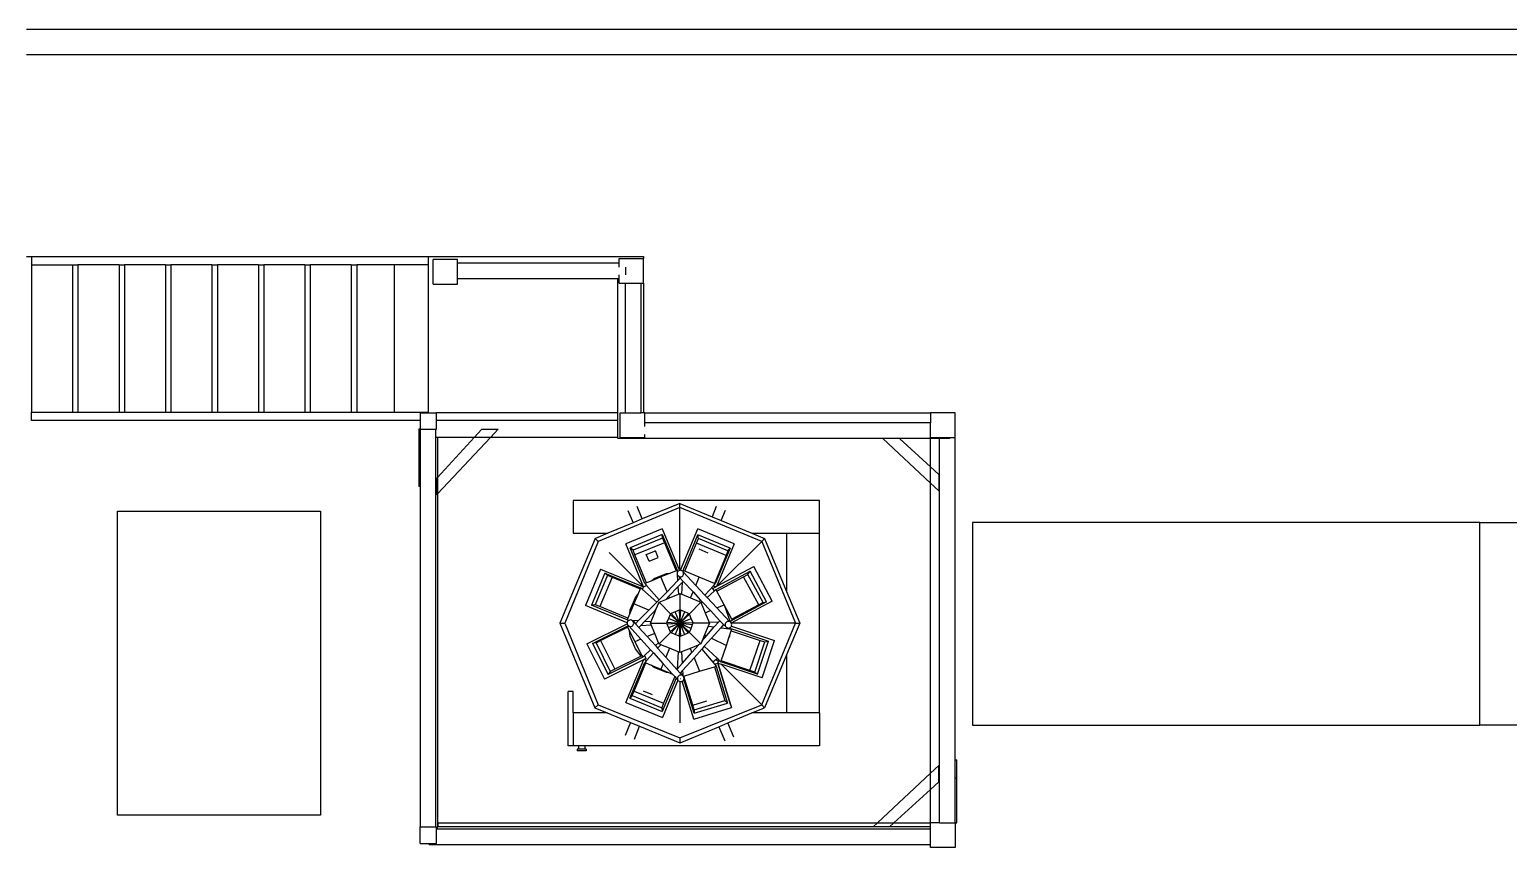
# Model space of a CAD drawing. Header units: millimetres. Extents: x -9564 to 18143, y -28921 to 24346.
# Drawn here: x 3038 to 8868, y -8370 to -5144 of the extents above; entities that cross this region are included whole.
import ezdxf

# ---------------------------------------------------------------- set-up
doc = ezdxf.new("R2010")
doc.units = ezdxf.units.MM
doc.header["$LTSCALE"] = 100
doc.layers.add('Maquinas', color=200, linetype='Continuous')

msp = doc.modelspace()

# ---------------------------------------------------------------- linework, layer by layer
for p, q in [((17823.8, -5143.6), (3026.3, -5143.6)), ((17823.8, -5243.6), (3026.3, -5243.6)), ((3384.5, -7043), (4184.5, -7043)), ((3384.5, -8243), (3384.5, -7043)), ((4184.5, -7043), (4184.5, -8243)), ((4184.5, -8243), (3384.5, -8243))]:
    msp.add_line(p, q)
at = {"color": 2}
for p, q in [((8755, -7087.8), (6755, -7087.8)), ((6755, -7087.8), (6755, -7887.8)), ((6755, -7887.8), (8755, -7887.8))]:
    msp.add_line(p, q, dxfattribs=at)
at = {"color": 6}
for p, q in [((8755, -7887.8), (8755, -7087.8)), ((8755, -7087.8), (9356.9, -7087.8)), ((9355, -7887.8), (8755, -7887.8))]:
    msp.add_line(p, q, dxfattribs=at)
at = {"layer": 'Maquinas'}
for p, q in [((3026.3, -6038.9), (3045.7, -6038.9)), ((3045.7, -6038.9), (3045.7, -6071.2)), ((3045.7, -6038.9), (4611.2, -6038.9)), ((4611.2, -6071.2), (4611.2, -6038.9)), ((4611.2, -6038.9), (5458.7, -6038.9)), ((4725.6, -6050.4), (4628.6, -6050.4)), ((4628.6, -6147.4), (4628.6, -6050.4)), ((4725.6, -6065.3), (4725.6, -6050.4)), ((5361.7, -6046.5), (5458.7, -6046.5)), ((5361.7, -6065.3), (5361.7, -6046.5)), ((5458.7, -6038.9), (5458.7, -6046.5)), ((5458.7, -6143.6), (5458.7, -6046.5)), ((3045.7, -6071.2), (3045.7, -6653.5)), ((3045.7, -6071.2), (3207.4, -6071.2)), ((3207.4, -6071.2), (3207.4, -6653.5)), ((3207.4, -6071.2), (3228.8, -6071.2)), ((3228.8, -6071.2), (3228.8, -6653.5)), ((3390.6, -6071.2), (3228.8, -6071.2)), ((3390.6, -6071.2), (3390.6, -6653.5)), ((3390.6, -6071.2), (3412, -6071.2)), ((3412, -6071.2), (3412, -6653.5)), ((3573.7, -6071.2), (3412, -6071.2)), ((3573.7, -6071.2), (3573.7, -6653.5)), ((3573.7, -6071.2), (3595.2, -6071.2)), ((3595.2, -6071.2), (3595.2, -6653.5)), ((3756.9, -6071.2), (3595.2, -6071.2)), ((3756.9, -6071.2), (3756.9, -6653.5)), ((3756.9, -6071.2), (3778.3, -6071.2)), ((3778.3, -6071.2), (3778.3, -6653.5)), ((3940, -6071.2), (3778.3, -6071.2)), ((3940, -6071.2), (3940, -6653.5)), ((3940, -6071.2), (3961.5, -6071.2)), ((3961.5, -6071.2), (3961.5, -6653.5)), ((4123.2, -6071.2), (3961.5, -6071.2)), ((4123.2, -6071.2), (4123.2, -6653.5)), ((4123.2, -6071.2), (4144.6, -6071.2)), ((4144.6, -6071.2), (4144.6, -6653.5)), ((4306.4, -6071.2), (4144.6, -6071.2)), ((4306.4, -6071.2), (4306.4, -6653.5)), ((4306.4, -6071.2), (4327.8, -6071.2)), ((4327.8, -6071.2), (4327.8, -6653.5)), ((4475.7, -6071.2), (4327.8, -6071.2)), ((4475.7, -6071.2), (4475.7, -6653.5)), ((4611.2, -6071.2), (4475.7, -6071.2)), ((4611.2, -6653.5), (4611.2, -6071.2)), ((5361.7, -6065.3), (4725.6, -6065.3)), ((4725.6, -6126.9), (4725.6, -6065.3)), ((5361.7, -6080.4), (5361.7, -6065.3)), ((5361.7, -6126.9), (5361.7, -6111.7)), ((5387.7, -6080.4), (5387.7, -6111.7)), ((4628.6, -6147.4), (4725.6, -6147.4)), ((4725.6, -6147.4), (4725.6, -6126.9)), ((5356.9, -6126.9), (4725.6, -6126.9)), ((5361.7, -6126.9), (5356.9, -6126.9)), ((5356.9, -6655.9), (5356.9, -6126.9)), ((5361.7, -6143.6), (5361.7, -6126.9)), ((5361.7, -6143.6), (5387.6, -6143.6)), ((5387.6, -6655.9), (5387.6, -6143.6)), ((5387.6, -6143.6), (5449.2, -6143.6)), ((5449.2, -6655.9), (5449.2, -6143.6)), ((5449.2, -6143.6), (5458.7, -6143.6)), ((5458.7, -6143.6), (5458.7, -6655.9)), ((3045.7, -6685.8), (3045.7, -6653.5)), ((3045.7, -6653.5), (3207.4, -6653.5)), ((4577.8, -6685.8), (3045.7, -6685.8)), ((3207.4, -6653.5), (3228.8, -6653.5)), ((3228.8, -6653.5), (3390.6, -6653.5)), ((3390.6, -6653.5), (3412, -6653.5)), ((3412, -6653.5), (3573.7, -6653.5)), ((3573.7, -6653.5), (3595.2, -6653.5)), ((3595.2, -6653.5), (3756.9, -6653.5)), ((3756.9, -6653.5), (3778.3, -6653.5)), ((3778.3, -6653.5), (3940, -6653.5)), ((3940, -6653.5), (3961.5, -6653.5)), ((3961.5, -6653.5), (4123.2, -6653.5)), ((4123.2, -6653.5), (4144.6, -6653.5)), ((4144.6, -6653.5), (4306.4, -6653.5)), ((4306.4, -6653.5), (4327.8, -6653.5)), ((4327.8, -6653.5), (4475.7, -6653.5)), ((4475.7, -6653.5), (4611.2, -6653.5)), ((4577.8, -6655.9), (4577.8, -6685.8)), ((4577.8, -6655.9), (4611.2, -6655.9)), ((4577.8, -6655.9), (4577.8, -6720.6)), ((4577.8, -6655.9), (4577.8, -6720.6)), ((4577.8, -6685.8), (4577.8, -6718.8)), ((4611.2, -6655.9), (4611.2, -6653.5)), ((4611.2, -6655.9), (4642.5, -6655.9)), ((4642.5, -6685.8), (4642.5, -6655.9)), ((5356.9, -6655.9), (4642.5, -6655.9)), ((5356.9, -6685.8), (4642.5, -6685.8)), ((4642.5, -6720.6), (4642.5, -6685.8)), ((5356.9, -6685.8), (5356.9, -6655.9)), ((5356.9, -6753), (5356.9, -6685.8)), ((5365.8, -6655.9), (5387.6, -6655.9)), ((5365.8, -6753), (5365.8, -6655.9)), ((5387.6, -6655.9), (5449.2, -6655.9)), ((5458.7, -6655.9), (5449.2, -6655.9)), ((5462.9, -6655.9), (5458.7, -6655.9)), ((5462.9, -6694.7), (5462.9, -6655.9)), ((5462.9, -6655.9), (6589.7, -6655.9)), ((6589.7, -6694.7), (5462.9, -6694.7)), ((5462.9, -6710.1), (5462.9, -6694.7)), ((6589.7, -6655.9), (6589.7, -6694.7)), ((6686.8, -6655.9), (6589.7, -6655.9)), ((6589.7, -6655.9), (6589.7, -6694.7)), ((6589.7, -6753), (6589.7, -6694.7)), ((6686.8, -6753), (6686.8, -6655.9)), ((4572.4, -6718.8), (4572.4, -6880.5)), ((4572.4, -6718.8), (4577.8, -6718.8)), ((4577.8, -6720.6), (4577.8, -6718.8)), ((4577.8, -6720.6), (4639.4, -6720.6)), ((4577.8, -6720.6), (4577.8, -8289.4)), ((4577.8, -6880.5), (4577.8, -6720.6)), ((4639.4, -6720.6), (4642.5, -6720.6)), ((4639.4, -6753), (4639.4, -6720.6)), ((4646.6, -6753), (4639.4, -6753)), ((4639.4, -8289.4), (4639.4, -6753)), ((4790.7, -6753), (4646.6, -6753)), ((4646.6, -6753), (4646.6, -6910.2)), ((4854.7, -6753), (4646.6, -6975)), ((4790.7, -6753), (4646.6, -6910.2)), ((4820.4, -6720.6), (4790.7, -6753)), ((4854.7, -6753), (4790.7, -6753)), ((4820.4, -6720.6), (4885.1, -6720.6)), ((4885.1, -6720.6), (4854.7, -6753)), ((5356.9, -6753), (4854.7, -6753)), ((5356.9, -6757.5), (5356.9, -6753)), ((5418.5, -6757.5), (5356.9, -6757.5)), ((5365.8, -6753), (5462.9, -6753)), ((5365.8, -6756.3), (5365.8, -6753)), ((5418.5, -6756.3), (5365.8, -6756.3)), ((5418.5, -6757.5), (5418.5, -6756.3)), ((6401.4, -6756.3), (5418.5, -6756.3)), ((5462.9, -6753), (5462.9, -6740.9)), ((6589.7, -6932.9), (6401.4, -6756.3)), ((6467, -6756.3), (6401.4, -6756.3)), ((6589.7, -6868.9), (6467, -6756.3)), ((6589.7, -6756.3), (6467, -6756.3)), ((6589.7, -6753), (6666.5, -6753)), ((6589.7, -6868.9), (6589.7, -6756.3)), ((6625.2, -6756.3), (6589.7, -6756.3)), ((6625.2, -8273.2), (6625.2, -6756.3)), ((6666.5, -6756.3), (6625.2, -6756.3)), ((6666.5, -6753), (6686.8, -6753)), ((6666.5, -6756.3), (6666.5, -6753)), ((6686.8, -8024.2), (6686.8, -6753)), ((6622.1, -6898.5), (6589.7, -6868.9)), ((6589.7, -6932.9), (6589.7, -6868.9)), ((4572.4, -6880.5), (4572.4, -6945.2)), ((4572.4, -6880.5), (4577.8, -6880.5)), ((4646.6, -6910.2), (4642.5, -6914.7)), ((4642.5, -6914.7), (4642.5, -6979.4)), ((4646.6, -6910.2), (4646.6, -6975)), ((6622.1, -6963.2), (6589.7, -6932.9)), ((6589.7, -8077.1), (6589.7, -6932.9)), ((6622.1, -6898.5), (6622.1, -6963.2)), ((4572.4, -6945.2), (4577.8, -6945.2)), ((4646.6, -6975), (4642.5, -6979.4)), ((4646.6, -6975), (4646.6, -8273.2)), ((6151.7, -7001.2), (5181.3, -7001.2)), ((5181.3, -7001.2), (5181.3, -7130.6)), ((5601.8, -7029.2), (5279.5, -7162.8)), ((5397.1, -7040.5), (5417.4, -7089.3)), ((5453.2, -7074.5), (5433, -7025.7)), ((5601.8, -7012.9), (5453.2, -7074.5)), ((5601.8, -7029.2), (5601.8, -7012.9)), ((5601.8, -7012.9), (5728.6, -7065.4)), ((5601.8, -7277.2), (5601.8, -7029.2)), ((5924.2, -7162.8), (5601.8, -7029.2)), ((5745.3, -7025.2), (5728.6, -7065.4)), ((5764.5, -7080.3), (5781.2, -7040)), ((6151.7, -7130.6), (6151.7, -7001.2)), ((5417.4, -7089.3), (5317.8, -7130.6)), ((5453.2, -7074.5), (5417.4, -7089.3)), ((5728.6, -7065.4), (5764.5, -7080.3)), ((5764.5, -7080.3), (5885.9, -7130.6)), ((5267.9, -7151.2), (5128.2, -7485.2)), ((5279.4, -7162.8), (5148.1, -7485.2)), ((5181.3, -7130.6), (5317.8, -7130.6)), ((5268.1, -7150.8), (5267.9, -7151.2)), ((5268.4, -7151), (5267.9, -7151.2)), ((5279.4, -7162.8), (5267.9, -7151.2)), ((5268.4, -7151), (5268.1, -7150.8)), ((5317.8, -7130.6), (5268.4, -7151)), ((5279.5, -7162.8), (5279.4, -7162.8)), ((5531.6, -7113.2), (5388.2, -7172.6)), ((5532.2, -7136.1), (5405.5, -7188.6)), ((5533.6, -7149.9), (5417.2, -7198.1)), ((5541, -7167.9), (5424.6, -7216.1)), ((5531.6, -7113.2), (5599.7, -7277.6)), ((5533.6, -7149.9), (5532.2, -7136.1)), ((5532.2, -7136.1), (5590.6, -7277)), ((5533.6, -7149.9), (5541, -7167.9)), ((5541, -7167.9), (5586.8, -7278.5)), ((5604.2, -7277), (5672.1, -7113.2)), ((5614.6, -7277.6), (5673, -7136.7)), ((5621.3, -7280.3), (5667.1, -7169.7)), ((5667.1, -7169.7), (5674.6, -7151.7)), ((5783.5, -7217.9), (5667.1, -7169.7)), ((5815.5, -7172.6), (5672.1, -7113.2)), ((5799.7, -7189.2), (5673, -7136.7)), ((5674.6, -7151.7), (5673, -7136.7)), ((5790.9, -7199.9), (5674.6, -7151.7)), ((5924.2, -7162.8), (5747.6, -7339.4)), ((5885.9, -7130.6), (6022.3, -7130.6)), ((5885.9, -7130.6), (5935.8, -7151.2)), ((5924.2, -7162.8), (5935.8, -7151.2)), ((5924.2, -7162.8), (6058.1, -7485.2)), ((5935.8, -7151.2), (6022.3, -7360.2)), ((6022.3, -7130.6), (6022.3, -7360.2)), ((6022.3, -7130.6), (6151.7, -7130.6)), ((6151.7, -7839.8), (6151.7, -7130.6)), ((5365.4, -7248.8), (5323.3, -7206.4)), ((5458.1, -7341.5), (5388.2, -7172.6)), ((5417.2, -7198.1), (5405.5, -7188.6)), ((5463.8, -7329.5), (5405.5, -7188.6)), ((5424.6, -7216.1), (5417.2, -7198.1)), ((5470.5, -7326.7), (5424.6, -7216.1)), ((5469.1, -7214.2), (5469.2, -7214.5)), ((5469.2, -7214.5), (5505, -7199.6)), ((5480.4, -7241.5), (5469.2, -7214.5)), ((5480.4, -7241.5), (5516.3, -7226.7)), ((5505, -7199.6), (5504.9, -7199.4)), ((5516.3, -7226.7), (5505, -7199.6)), ((5675.9, -7192.7), (5711.8, -7207.5)), ((5783.5, -7217.9), (5737.7, -7328.5)), ((5799.7, -7189.2), (5741.4, -7330.1)), ((5815.5, -7172.6), (5746.1, -7340.2)), ((5790.9, -7199.9), (5783.5, -7217.9)), ((5790.9, -7199.9), (5799.7, -7189.2)), ((5288.9, -7271.9), (5229.5, -7415.4)), ((5305.5, -7287.7), (5253, -7414.4)), ((5288.9, -7271.9), (5458, -7341.9)), ((5316.2, -7296.5), (5305.5, -7287.7)), ((5305.5, -7287.7), (5446.4, -7346)), ((5429.7, -7313), (5365.4, -7248.8)), ((5429.4, -7313.2), (5365.4, -7248.8)), ((5564.9, -7287.6), (5527.2, -7303.2)), ((5549.4, -7289.6), (5564.9, -7287.6)), ((5586.8, -7278.5), (5564.9, -7287.6)), ((5590.6, -7277), (5586.8, -7278.5)), ((5590.6, -7277), (5591.1, -7286.4)), ((5591, -7286.5), (5590.6, -7289.9)), ((5591.1, -7286.4), (5591, -7286.5)), ((5592.3, -7283.4), (5591.1, -7286.4)), ((5594.4, -7280.7), (5592.3, -7283.4)), ((5597, -7278.7), (5594.4, -7280.7)), ((5599.7, -7277.6), (5597, -7278.7)), ((5600.2, -7277.4), (5599.7, -7277.6)), ((5601.8, -7277.2), (5600.2, -7277.4)), ((5603.5, -7277), (5601.8, -7277.2)), ((5604.2, -7277), (5603.5, -7277)), ((5606.9, -7277.4), (5604.2, -7277)), ((5610, -7278.7), (5606.9, -7277.4)), ((5612.7, -7280.7), (5610, -7278.7)), ((5614.3, -7282.9), (5612.7, -7280.7)), ((5612.7, -7281.3), (5614.7, -7283.4)), ((5614.3, -7282.9), (5614.6, -7277.6)), ((5614.7, -7283.4), (5614.3, -7282.9)), ((5621.3, -7280.3), (5614.6, -7277.6)), ((5616, -7286.5), (5614.7, -7283.4)), ((5614.7, -7283.4), (5664.3, -7336.5)), ((5616.4, -7289.9), (5616, -7286.5)), ((5678, -7303.8), (5621.3, -7280.3)), ((5744.1, -7352.5), (5878.5, -7280.4)), ((5747.6, -7339.4), (5892.6, -7261.6)), ((5870.2, -7293), (5878.5, -7280.4)), ((5943.3, -7401.3), (5878.5, -7280.4)), ((5966, -7398.5), (5892.6, -7261.6)), ((5316.2, -7296.5), (5268, -7412.9)), ((5334.2, -7303.9), (5286, -7420.3)), ((5316.2, -7296.5), (5334.2, -7303.9)), ((5334.2, -7303.9), (5444.8, -7349.8)), ((5429.7, -7313), (5429.4, -7313.2)), ((5458, -7341.9), (5429.4, -7313.2)), ((5458.1, -7341.5), (5429.7, -7313)), ((5446.4, -7346), (5444.8, -7349.8)), ((5454, -7352.8), (5446.4, -7346)), ((5454, -7352.8), (5458.2, -7342.7)), ((5458.4, -7342.1), (5458, -7341.9)), ((5458.1, -7341.5), (5458.4, -7342.1)), ((5458.3, -7342.3), (5458.2, -7342.7)), ((5458.2, -7342.7), (5458.4, -7342.4)), ((5458.4, -7342.1), (5458.3, -7342.3)), ((5458.4, -7342.4), (5458.3, -7342.3)), ((5458.4, -7342.1), (5458.7, -7342)), ((5458.4, -7342.4), (5458.7, -7342)), ((5458.7, -7342), (5470.6, -7337.1)), ((5470.5, -7326.7), (5463.8, -7329.5)), ((5463.8, -7329.5), (5470.6, -7337.1)), ((5488.2, -7319.3), (5470.5, -7326.7)), ((5470.6, -7337.1), (5520.1, -7393)), ((5527.2, -7303.2), (5488.2, -7319.3)), ((5488.2, -7319.3), (5500.6, -7309.8)), ((5500.6, -7309.8), (5549.4, -7289.6)), ((5551.1, -7361.5), (5527.2, -7303.2)), ((5551.1, -7361.5), (5592.8, -7318.9)), ((5594.1, -7342.3), (5558.4, -7379.2)), ((5590.6, -7289.9), (5591, -7293.2)), ((5591, -7293.2), (5591.5, -7294.5)), ((5591.5, -7294.5), (5592.8, -7318.9)), ((5591.5, -7294.5), (5592.3, -7296.4)), ((5592.3, -7296.4), (5594.1, -7298.7)), ((5592.8, -7318.9), (5603.1, -7308.5)), ((5594, -7298.7), (5594.4, -7299)), ((5594.1, -7298.7), (5594, -7298.7)), ((5594.1, -7298.7), (5594, -7298.7)), ((5594.1, -7298.7), (5594.4, -7299)), ((5611.8, -7324), (5594.1, -7342.3)), ((5594.1, -7342.3), (5595.7, -7371.3)), ((5594.4, -7299), (5597, -7301.1)), ((5594.4, -7299), (5603.1, -7308.5)), ((5597, -7301.1), (5600.2, -7302.4)), ((5600.2, -7302.4), (5603.5, -7302.8)), ((5603.1, -7308.5), (5614.8, -7320.9)), ((5603.5, -7302.8), (5606.9, -7302.4)), ((5606.9, -7302.4), (5610, -7301.1)), ((5608.8, -7371.6), (5611.8, -7324)), ((5610, -7301.1), (5612.7, -7299)), ((5614.8, -7320.9), (5611.8, -7324)), ((5612.7, -7299), (5614.7, -7296.4)), ((5614.7, -7296.4), (5616, -7293.2)), ((5614.8, -7320.9), (5653.4, -7362.3)), ((5616, -7293.2), (5616.4, -7289.9)), ((5664.3, -7336.5), (5678, -7303.8)), ((5664.3, -7336.5), (5700.6, -7375.4)), ((5737.7, -7328.5), (5678, -7303.8)), ((5700.6, -7375.4), (5734.6, -7337.7)), ((5730.9, -7348.3), (5743.7, -7341.5)), ((5734.6, -7337.7), (5741.4, -7330.1)), ((5734.6, -7337.7), (5743.7, -7341.5)), ((5741.4, -7330.1), (5737.7, -7328.5)), ((5743.7, -7341.5), (5746.1, -7340.2)), ((5745.3, -7342.1), (5743.7, -7341.5)), ((5746.1, -7340.2), (5745.3, -7342.1)), ((5747.6, -7339.4), (5746.1, -7340.2)), ((5747.5, -7358.8), (5853, -7302.2)), ((5853, -7302.2), (5870.2, -7293)), ((5912.5, -7413.2), (5853, -7302.2)), ((5929.7, -7404), (5870.2, -7293)), ((5406.3, -7432.8), (5426.5, -7383.9)), ((5435.5, -7372.2), (5420.1, -7409.4)), ((5426.5, -7383.9), (5435.5, -7372.2)), ((5444.8, -7349.8), (5435.5, -7372.2)), ((5510.2, -7403.1), (5454, -7352.8)), ((5479.6, -7434.2), (5510.2, -7403.1)), ((5507.5, -7431.9), (5519.5, -7402.8)), ((5510.2, -7403.1), (5520.1, -7393)), ((5519.5, -7402.8), (5546.3, -7391.8)), ((5519.5, -7402.8), (5564.7, -7448)), ((5520.1, -7393), (5551.1, -7361.5)), ((5558.4, -7379.2), (5546.3, -7391.8)), ((5546.3, -7391.8), (5561, -7385.6)), ((5561, -7385.6), (5558.4, -7379.2)), ((5561, -7385.6), (5595.7, -7371.3)), ((5595.7, -7371.3), (5601.8, -7368.7)), ((5601.8, -7368.7), (5601.8, -7432.7)), ((5601.8, -7368.7), (5608.8, -7371.6)), ((5608.8, -7371.6), (5643.5, -7386)), ((5639, -7448), (5684.2, -7402.8)), ((5643.5, -7386), (5653.4, -7362.3)), ((5643.5, -7386), (5678.2, -7400.3)), ((5653.4, -7362.3), (5683.5, -7394.5)), ((5678.2, -7400.3), (5683.5, -7394.5)), ((5678.2, -7400.3), (5684.2, -7402.8)), ((5683.5, -7394.5), (5690.7, -7402.3)), ((5684.2, -7402.8), (5685.8, -7406.8)), ((5690.7, -7402.3), (5685.8, -7406.8)), ((5690.7, -7402.3), (5721.8, -7435.6)), ((5700.6, -7375.4), (5709.4, -7384.8)), ((5736.8, -7359.3), (5709.4, -7384.8)), ((5709.4, -7384.8), (5747, -7425.1)), ((5730.9, -7348.3), (5736.8, -7359.3)), ((5744.1, -7352.5), (5736.8, -7359.3)), ((5747.5, -7358.8), (5744.1, -7352.5)), ((5776.5, -7412.9), (5747.5, -7358.8)), ((5966, -7398.5), (5804.3, -7485.2)), ((5943.3, -7401.3), (5808.9, -7473.4)), ((5929.7, -7404), (5912.5, -7413.2)), ((5929.7, -7404), (5943.3, -7401.3)), ((6022.3, -7360.2), (6074.1, -7485.2)), ((5394.1, -7483.6), (5229.5, -7415.4)), ((5268, -7412.9), (5253, -7414.4)), ((5393.9, -7472.8), (5253, -7414.4)), ((5286, -7420.3), (5268, -7412.9)), ((5396.6, -7466.1), (5286, -7420.3)), ((5404.3, -7447.5), (5396.6, -7466.1)), ((5420.1, -7409.4), (5404.3, -7447.5)), ((5404.3, -7447.5), (5406.3, -7432.8)), ((5479.6, -7434.2), (5420.1, -7409.4)), ((5439.1, -7475.5), (5479.6, -7434.2)), ((5497.9, -7441.8), (5463.9, -7477)), ((5488.2, -7478.4), (5502.5, -7443.8)), ((5507.5, -7431.9), (5497.9, -7441.8)), ((5502.5, -7443.8), (5497.9, -7441.8)), ((5502.5, -7443.8), (5507.5, -7431.9)), ((5563.5, -7450.9), (5557, -7466.5)), ((5564.7, -7448), (5563.5, -7450.9)), ((5601.8, -7485.2), (5563.5, -7450.9)), ((5567.8, -7446.8), (5564.7, -7448)), ((5583.4, -7440.3), (5567.8, -7446.8)), ((5567.8, -7446.8), (5601.8, -7485.2)), ((5599.1, -7433.8), (5583.4, -7440.3)), ((5601.8, -7485.2), (5583.4, -7440.3)), ((5601.8, -7432.7), (5599.1, -7433.8)), ((5599.1, -7433.8), (5601.8, -7485.2)), ((5605, -7434), (5601.8, -7432.7)), ((5601.8, -7485.2), (5605, -7434)), ((5601.8, -7485.2), (5620.6, -7440.4)), ((5601.8, -7485.2), (5636.3, -7446.9)), ((5639.7, -7449.8), (5601.8, -7485.2)), ((5620.6, -7440.4), (5605, -7434)), ((5636.3, -7446.9), (5620.6, -7440.4)), ((5639, -7448), (5636.3, -7446.9)), ((5639.7, -7449.8), (5639, -7448)), ((5646.7, -7466.6), (5639.7, -7449.8)), ((5685.8, -7406.8), (5701.3, -7444.1)), ((5701.3, -7444.1), (5721.8, -7435.6)), ((5701.3, -7444.1), (5717.1, -7482.4)), ((5721.8, -7435.6), (5759.3, -7475.6)), ((5747, -7425.1), (5776.5, -7412.9)), ((5747, -7425.1), (5797.3, -7478.9)), ((5776.5, -7412.9), (5799.6, -7480.4)), ((5807, -7469.8), (5776.5, -7412.9)), ((5912.5, -7413.2), (5807, -7469.8)), ((5128.2, -7485.2), (5148.1, -7485.2)), ((5128.2, -7485.2), (5266.9, -7820.1)), ((5148.1, -7485.2), (5148.1, -7485.2)), ((5148.1, -7485.2), (5279.4, -7807.6)), ((5234.8, -7567.4), (5394.2, -7488)), ((5257.6, -7565.3), (5394, -7497.2)), ((5288.7, -7554.3), (5395.8, -7500.8)), ((5396.6, -7466.1), (5393.9, -7472.8)), ((5393.9, -7472.8), (5403.2, -7473.3)), ((5394.1, -7483.6), (5393.9, -7485.6)), ((5393.9, -7485.6), (5393.9, -7485.7)), ((5393.9, -7485.7), (5394.2, -7488)), ((5394, -7497.2), (5400.2, -7496.9)), ((5394, -7497.2), (5395.8, -7500.8)), ((5394.3, -7482.4), (5394.1, -7483.6)), ((5394.2, -7488), (5394.3, -7489.1)), ((5395.6, -7479.2), (5394.3, -7482.4)), ((5394.3, -7489.1), (5395.6, -7492.2)), ((5397.6, -7476.6), (5395.6, -7479.2)), ((5395.6, -7492.2), (5397.6, -7494.9)), ((5395.8, -7500.8), (5403.5, -7516.1)), ((5400.3, -7474.5), (5397.6, -7476.6)), ((5397.6, -7494.9), (5400.2, -7496.9)), ((5398.2, -7493.5), (5401.8, -7497.5)), ((5400.2, -7496.9), (5400.3, -7496.9)), ((5403.2, -7473.3), (5400.3, -7474.5)), ((5400.3, -7496.9), (5401.8, -7497.5)), ((5401.8, -7497.5), (5403.4, -7498.2)), ((5401.8, -7497.5), (5448.2, -7548.8)), ((5403.4, -7473.2), (5403.2, -7473.3)), ((5406.8, -7472.8), (5403.4, -7473.2)), ((5403.4, -7498.2), (5406.8, -7498.7)), ((5406.3, -7537.6), (5403.5, -7516.1)), ((5403.5, -7516.1), (5424.6, -7558.6)), ((5410.1, -7473.2), (5406.8, -7472.8)), ((5406.8, -7498.7), (5410.1, -7498.2)), ((5411.6, -7473.8), (5410.1, -7473.2)), ((5410.1, -7498.2), (5413.3, -7496.9)), ((5411.6, -7473.8), (5439.1, -7475.5)), ((5413.3, -7474.5), (5411.6, -7473.8)), ((5415.9, -7476.6), (5413.3, -7474.5)), ((5413.3, -7496.9), (5415.9, -7494.9)), ((5416.3, -7477.1), (5415.9, -7476.6)), ((5415.9, -7494.9), (5418, -7492.2)), ((5416.3, -7477.1), (5416.9, -7476.6)), ((5418, -7479.2), (5416.3, -7477.1)), ((5416.9, -7476.6), (5427, -7487.8)), ((5419.3, -7482.4), (5418, -7479.2)), ((5418, -7492.2), (5419.3, -7489.1)), ((5419.7, -7485.7), (5419.3, -7482.4)), ((5419.3, -7489.1), (5419.7, -7485.7)), ((5427, -7487.8), (5439.1, -7475.5)), ((5427, -7487.8), (5439.8, -7501.9)), ((5447.3, -7494.1), (5439.8, -7501.9)), ((5439.8, -7501.9), (5472.9, -7538.6)), ((5463.9, -7477), (5447.3, -7494.1)), ((5447.3, -7494.1), (5488.1, -7491.8)), ((5463.9, -7477), (5488.2, -7478.4)), ((5485.4, -7485.2), (5488.2, -7478.4)), ((5485.4, -7485.2), (5549.3, -7485.2)), ((5488.1, -7491.8), (5485.4, -7485.2)), ((5502.5, -7526.4), (5488.1, -7491.8)), ((5550.6, -7482.1), (5549.3, -7485.2)), ((5549.3, -7485.2), (5550.5, -7488.2)), ((5550.5, -7488.2), (5601.8, -7485.2)), ((5550.5, -7488.2), (5557, -7503.8)), ((5557, -7466.5), (5550.6, -7482.1)), ((5550.6, -7482.1), (5601.8, -7485.2)), ((5601.8, -7485.2), (5557, -7466.5)), ((5601.8, -7485.2), (5557, -7503.8)), ((5557, -7503.8), (5563.8, -7520.2)), ((5601.8, -7485.2), (5563.8, -7520.2)), ((5563.8, -7520.2), (5564.7, -7522.3)), ((5601.8, -7485.2), (5567.7, -7523.6)), ((5601.8, -7485.2), (5583.3, -7530)), ((5601.8, -7485.2), (5598.9, -7536.5)), ((5601.8, -7485.2), (5646.7, -7466.6)), ((5653.9, -7483.9), (5601.8, -7485.2)), ((5601.8, -7485.2), (5645.6, -7506.3)), ((5601.8, -7485.2), (5620.1, -7530.1)), ((5601.8, -7485.2), (5604.7, -7536.5)), ((5601.8, -7485.2), (5639.5, -7521)), ((5601.8, -7485.2), (5652, -7490.9)), ((5601.8, -7485.2), (5634.6, -7524.1)), ((5639.5, -7521), (5645.6, -7506.3)), ((5645.6, -7506.3), (5652, -7490.9)), ((5653.9, -7483.9), (5646.7, -7466.6)), ((5652, -7490.9), (5654.4, -7485.2)), ((5654.4, -7485.2), (5653.9, -7483.9)), ((5718.3, -7485.2), (5654.4, -7485.2)), ((5713.1, -7497.8), (5698.9, -7532)), ((5706.6, -7535.7), (5737.4, -7500.5)), ((5718.3, -7485.2), (5713.1, -7497.8)), ((5713.1, -7497.8), (5737.4, -7500.5)), ((5754.1, -7481.5), (5717.1, -7482.4)), ((5717.1, -7482.4), (5718.3, -7485.2)), ((5762.7, -7503.4), (5725.8, -7544.9)), ((5737.4, -7500.5), (5754.1, -7481.5)), ((5754.1, -7481.5), (5759.3, -7475.6)), ((5759.3, -7475.6), (5773.7, -7491.1)), ((5773.7, -7491.1), (5762.7, -7503.4)), ((5762.7, -7503.4), (5796.9, -7507.3)), ((5773.7, -7491.1), (5778.6, -7496.4)), ((5780.5, -7494.5), (5778.6, -7496.4)), ((5780.6, -7488.3), (5780.2, -7491.6)), ((5780.2, -7491.6), (5780.5, -7494.5)), ((5780.5, -7494.5), (5780.6, -7495)), ((5781.9, -7485.2), (5780.6, -7488.3)), ((5780.6, -7495), (5781.9, -7498.1)), ((5784, -7482.5), (5781.9, -7485.2)), ((5781.9, -7498.1), (5784, -7500.8)), ((5786.6, -7480.4), (5784, -7482.5)), ((5784, -7500.8), (5786.6, -7502.9)), ((5789.8, -7479.2), (5786.6, -7480.4)), ((5786.6, -7502.9), (5789.8, -7504.1)), ((5793.1, -7478.7), (5789.8, -7479.2)), ((5789.8, -7504.1), (5793.1, -7504.6)), ((5796.5, -7479.2), (5793.1, -7478.7)), ((5793.1, -7504.6), (5796.5, -7504.1)), ((5796.8, -7479.3), (5796.5, -7479.2)), ((5796.5, -7504.1), (5798.2, -7503.4)), ((5796.8, -7479.3), (5797.3, -7478.9)), ((5799.6, -7480.4), (5796.8, -7479.3)), ((5798.2, -7503.4), (5796.9, -7507.3)), ((5796.9, -7507.3), (5806.7, -7508.4)), ((5797.7, -7535.4), (5804.4, -7515.2)), ((5798.2, -7503.4), (5799.6, -7502.9)), ((5801.1, -7479.3), (5799.6, -7480.4)), ((5802.3, -7482.5), (5799.6, -7480.4)), ((5799.6, -7502.9), (5802.3, -7500.8)), ((5808.9, -7473.4), (5801.1, -7479.3)), ((5804.3, -7485.2), (5801.1, -7479.3)), ((5804.3, -7485.2), (5802.3, -7482.5)), ((5802.3, -7500.8), (5804.3, -7498.1)), ((6058.1, -7485.2), (5804.3, -7485.2)), ((5805.6, -7488.3), (5804.3, -7485.2)), ((5804.3, -7498.1), (5804.7, -7497.3)), ((5804.4, -7515.2), (5806.7, -7508.4)), ((5804.4, -7515.2), (5918, -7553.2)), ((5804.7, -7497.3), (5805.6, -7495)), ((5804.7, -7497.3), (5974.7, -7554.1)), ((5806, -7491.6), (5805.6, -7488.3)), ((5805.6, -7495), (5806, -7491.6)), ((5806.7, -7508.4), (5951.3, -7556.7)), ((5808.9, -7473.4), (5807, -7469.8)), ((5924.2, -7807.6), (6058.1, -7485.2)), ((6074.1, -7485.2), (6022.3, -7610.1)), ((6058.1, -7485.2), (6074.1, -7485.2)), ((5234.8, -7567.4), (5304.1, -7706.4)), ((5271.2, -7563), (5257.6, -7565.3)), ((5257.6, -7565.3), (5318.8, -7688)), ((5271.2, -7563), (5288.7, -7554.3)), ((5271.2, -7563), (5327.4, -7675.7)), ((5288.7, -7554.3), (5344.9, -7667)), ((5426.5, -7586.4), (5406.3, -7537.6)), ((5448.2, -7548.8), (5424.6, -7558.6)), ((5424.6, -7558.6), (5452, -7613.6)), ((5448.2, -7548.8), (5486.5, -7591.2)), ((5502.5, -7526.4), (5472.9, -7538.6)), ((5472.9, -7538.6), (5505.1, -7574.2)), ((5517.5, -7562.7), (5502.5, -7526.4)), ((5517.5, -7562.7), (5505.1, -7574.2)), ((5505.1, -7574.2), (5514, -7584)), ((5526.2, -7570.3), (5514, -7584)), ((5519.5, -7567.5), (5517.5, -7562.7)), ((5519.5, -7567.5), (5564.7, -7522.3)), ((5526.2, -7570.3), (5519.5, -7567.5)), ((5560.8, -7584.6), (5526.2, -7570.3)), ((5567.7, -7523.6), (5564.7, -7522.3)), ((5583.3, -7530), (5567.7, -7523.6)), ((5598.9, -7536.5), (5583.3, -7530)), ((5601.8, -7537.7), (5598.9, -7536.5)), ((5601.8, -7537.7), (5604.7, -7536.5)), ((5601.8, -7601.6), (5601.8, -7537.7)), ((5604.7, -7536.5), (5620.1, -7530.1)), ((5620.1, -7530.1), (5634.6, -7524.1)), ((5634.6, -7524.1), (5639, -7522.3)), ((5639, -7522.3), (5639.5, -7521)), ((5639, -7522.3), (5684.2, -7567.5)), ((5674.4, -7571.6), (5642.4, -7584.8)), ((5649, -7601.2), (5674.7, -7571.9)), ((5675.4, -7571.2), (5674.4, -7571.6)), ((5674.4, -7571.6), (5674.7, -7571.9)), ((5674.7, -7571.9), (5675.4, -7571.2)), ((5684.2, -7567.5), (5675.4, -7571.2)), ((5689.2, -7555.5), (5684.2, -7567.5)), ((5697.8, -7576.3), (5687.8, -7587.5)), ((5698.9, -7532), (5689.2, -7555.5)), ((5689.2, -7555.5), (5706.6, -7535.7)), ((5725.8, -7544.9), (5697.8, -7576.3)), ((5697.8, -7576.3), (5748.2, -7624.2)), ((5698.9, -7532), (5706.6, -7535.7)), ((5725.8, -7544.9), (5785, -7573.4)), ((5764.5, -7634.7), (5785, -7573.4)), ((5785, -7573.4), (5795.1, -7543.2)), ((5795.1, -7543.2), (5797.7, -7535.4)), ((5797.4, -7537.6), (5795.1, -7543.2)), ((5797.7, -7535.4), (5797.4, -7537.6)), ((5878.1, -7672.6), (5918, -7553.2)), ((5896.6, -7678.8), (5936.5, -7559.3)), ((5907.9, -7686.8), (5951.3, -7556.7)), ((5918, -7553.2), (5936.5, -7559.3)), ((5925.5, -7701.4), (5974.7, -7554.1)), ((5936.5, -7559.3), (5951.3, -7556.7)), ((5455.5, -7630.9), (5304.1, -7706.4)), ((5455.2, -7620), (5318.8, -7688)), ((5448.6, -7615.3), (5344.9, -7667)), ((5389.2, -7798.4), (5459.4, -7628.9)), ((5448.6, -7615.3), (5426.5, -7586.4)), ((5452, -7613.6), (5448.6, -7615.3)), ((5452, -7613.6), (5455.2, -7620)), ((5462.6, -7613.2), (5455.2, -7620)), ((5455.5, -7630.9), (5459.4, -7628.9)), ((5468.3, -7624.5), (5459.4, -7628.9)), ((5470.1, -7633.3), (5459.4, -7628.9)), ((5486.5, -7591.2), (5462.6, -7613.2)), ((5468.3, -7624.5), (5462.6, -7613.2)), ((5470.1, -7633.3), (5463.3, -7641)), ((5497.1, -7603), (5470.1, -7633.3)), ((5486.5, -7591.2), (5497.1, -7603)), ((5497.1, -7603), (5535.6, -7645.6)), ((5514, -7584), (5546.3, -7619.8)), ((5560.8, -7584.6), (5546.3, -7619.8)), ((5546.3, -7619.8), (5590.1, -7668.3)), ((5595.4, -7599), (5560.8, -7584.6)), ((5595.4, -7599), (5591.6, -7666.6)), ((5601.8, -7601.6), (5595.4, -7599)), ((5608.2, -7599), (5601.8, -7601.6)), ((5642.4, -7584.8), (5608.2, -7599)), ((5608.2, -7599), (5610.7, -7644.8)), ((5610.7, -7644.8), (5649, -7601.2)), ((5657.4, -7621.7), (5612.3, -7672.4)), ((5642.4, -7584.8), (5649, -7601.2)), ((5687.8, -7587.5), (5657.4, -7621.7)), ((5657.4, -7621.7), (5679.2, -7675.2)), ((5687.8, -7587.5), (5731.1, -7639)), ((5745, -7628.3), (5731.1, -7639)), ((5748.2, -7624.2), (5745, -7628.3)), ((5748.2, -7624.2), (5745, -7628.3)), ((5745, -7628.3), (5753.6, -7636.9)), ((5748.2, -7624.2), (5755.5, -7631.2)), ((5751.5, -7643.2), (5753.6, -7636.9)), ((5753.6, -7636.9), (5755.5, -7631.2)), ((5755.5, -7631.2), (5763.2, -7638.5)), ((5763.2, -7638.5), (5764.5, -7634.7)), ((5878.1, -7672.6), (5764.5, -7634.7)), ((6022.3, -7610.1), (5935.8, -7819.1)), ((6022.3, -7610.1), (6022.3, -7839.8)), ((5327.4, -7675.7), (5318.8, -7688)), ((5344.9, -7667), (5327.4, -7675.7)), ((5405, -7781.9), (5463.3, -7641)), ((5421.2, -7753.2), (5467.1, -7642.5)), ((5463.3, -7641), (5467.1, -7642.5)), ((5467.1, -7642.5), (5489, -7651.6)), ((5500.6, -7660.5), (5489, -7651.6)), ((5489, -7651.6), (5526.7, -7667.2)), ((5549.4, -7680.7), (5500.6, -7660.5)), ((5535.6, -7645.6), (5526.7, -7667.2)), ((5526.7, -7667.2), (5564, -7682.7)), ((5535.6, -7645.6), (5572.2, -7686.1)), ((5564, -7682.7), (5549.4, -7680.7)), ((5564, -7682.7), (5572.2, -7686.1)), ((5572.2, -7686.1), (5581.2, -7696)), ((5590.1, -7668.3), (5591.6, -7666.6)), ((5590.1, -7668.3), (5603.1, -7682.7)), ((5591.6, -7666.6), (5610.7, -7644.8)), ((5596.1, -7694.2), (5594, -7696.8)), ((5598.7, -7692.1), (5596.1, -7694.2)), ((5601.9, -7690.8), (5598.7, -7692.1)), ((5605.2, -7690.4), (5601.9, -7690.8)), ((5612.3, -7672.4), (5603.1, -7682.7)), ((5607, -7687), (5603.1, -7682.7)), ((5608.6, -7690.8), (5605.2, -7690.4)), ((5607.7, -7686.9), (5607, -7687)), ((5607.1, -7687.1), (5607, -7687)), ((5607.7, -7686.9), (5607.1, -7687.1)), ((5611.7, -7692.1), (5607.1, -7687.1)), ((5613, -7685.3), (5607.7, -7686.9)), ((5611.7, -7692.1), (5608.6, -7690.8)), ((5613.4, -7693.5), (5611.7, -7692.1)), ((5611.7, -7692.1), (5614.3, -7695.1)), ((5612.3, -7672.4), (5613, -7685.3)), ((5613, -7685.3), (5613.4, -7693.5)), ((5614.4, -7694.2), (5613.4, -7693.5)), ((5614.8, -7694.8), (5614.4, -7694.2)), ((5614.8, -7694.8), (5617.4, -7694)), ((5616.4, -7696.8), (5614.8, -7694.8)), ((5617.4, -7694), (5679.2, -7675.2)), ((5652.2, -7808.6), (5617.4, -7694)), ((5679.2, -7675.2), (5737.9, -7657.4)), ((5731.1, -7639), (5738.1, -7647.3)), ((5737.9, -7657.4), (5744.8, -7655.3)), ((5737.9, -7657.4), (5773.3, -7773.7)), ((5738.1, -7647.3), (5751.4, -7643.2)), ((5738.1, -7647.3), (5744.8, -7655.3)), ((5744.8, -7655.3), (5789.1, -7801.2)), ((5751.4, -7643.2), (5751.5, -7643.2)), ((5751.5, -7643.2), (5751.4, -7643.3)), ((5751.4, -7643.2), (5751.4, -7643.3)), ((5802.3, -7810.5), (5751.4, -7643.3)), ((5751.5, -7643.2), (5802.3, -7810.5)), ((5751.5, -7643.2), (5764.1, -7647.5)), ((5907.9, -7686.8), (5763.2, -7638.5)), ((5764.1, -7647.5), (5924.2, -7807.6)), ((5925.5, -7701.4), (5764.1, -7647.5)), ((5896.6, -7678.8), (5878.1, -7672.6)), ((5896.6, -7678.8), (5907.9, -7686.8)), ((5413.8, -7771.1), (5421.2, -7753.2)), ((5421.2, -7753.2), (5537.6, -7801.4)), ((5493.9, -7768.3), (5457.9, -7753.5)), ((5586.6, -7702), (5531.7, -7834.4)), ((5593.9, -7710), (5532.7, -7857.9)), ((5581.2, -7696), (5537.6, -7801.4)), ((5581.2, -7696), (5586.6, -7702)), ((5586.6, -7702), (5593.9, -7710)), ((5592.7, -7700), (5592.3, -7703.3)), ((5592.3, -7703.3), (5592.7, -7706.7)), ((5594, -7696.8), (5592.7, -7700)), ((5592.7, -7706.7), (5594, -7709.8)), ((5593.9, -7710), (5596.1, -7712.5)), ((5594, -7709.8), (5596.1, -7712.5)), ((5596.1, -7712.5), (5598.7, -7714.5)), ((5598.7, -7714.5), (5601.5, -7715.6)), ((5601.5, -7715.6), (5601.8, -7819.5)), ((5601.5, -7715.6), (5601.8, -7715.8)), ((5601.8, -7715.8), (5601.8, -7819.5)), ((5601.8, -7715.8), (5605.2, -7716.2)), ((5604.7, -7703.8), (5605.2, -7704.2)), ((5605.2, -7716.2), (5608.6, -7715.8)), ((5608.6, -7715.8), (5610.9, -7714.8)), ((5610.9, -7714.8), (5611.7, -7714.5)), ((5656.2, -7863.9), (5610.9, -7714.8)), ((5611.7, -7714.5), (5614.4, -7712.5)), ((5614.4, -7712.5), (5616.4, -7709.8)), ((5617.7, -7700), (5616.4, -7696.8)), ((5616.4, -7709.8), (5617.3, -7707.6)), ((5617.3, -7707.6), (5617.7, -7706.7)), ((5657.9, -7841.1), (5617.3, -7707.6)), ((5618.1, -7703.3), (5617.7, -7700)), ((5617.7, -7706.7), (5618.1, -7703.3)), ((5181.3, -7755.7), (5161.9, -7755.7)), ((5161.9, -7969.2), (5161.9, -7755.7)), ((5181.3, -7839.8), (5181.3, -7755.7)), ((5266.9, -7820.1), (5279.4, -7807.6)), ((5279.4, -7807.6), (5601.8, -7938.2)), ((5279.4, -7807.6), (5279.4, -7807.6)), ((5389.2, -7798.4), (5532.7, -7857.9)), ((5413.8, -7771.1), (5405, -7781.9)), ((5405, -7781.9), (5531.7, -7834.4)), ((5413.8, -7771.1), (5530.2, -7819.3)), ((5537.6, -7801.4), (5530.2, -7819.3)), ((5601.9, -7938.2), (5924.2, -7807.6)), ((5652.2, -7808.6), (5708.1, -7791.6)), ((5657.9, -7827.2), (5652.2, -7808.6)), ((5657.9, -7827.2), (5778.4, -7790.6)), ((5657.9, -7841.1), (5789.1, -7801.2)), ((5773.3, -7773.7), (5778.4, -7790.6)), ((5778.4, -7790.6), (5789.1, -7801.2)), ((5802.3, -7810.5), (5804.8, -7818.8)), ((5924.2, -7807.6), (5935.8, -7819.1)), ((5314.9, -7839.8), (5181.3, -7839.8)), ((5181.3, -7839.8), (5181.3, -7969.2)), ((5266.9, -7820.1), (5314.9, -7839.8)), ((5314.9, -7839.8), (5407.1, -7877.6)), ((5530.2, -7819.3), (5531.7, -7834.4)), ((5601.8, -7819.5), (5602.1, -7879.3)), ((5656.2, -7863.9), (5804.8, -7818.8)), ((5657.9, -7827.2), (5657.9, -7841.1)), ((5791.3, -7879), (5885.9, -7839.8)), ((5885.9, -7839.8), (5935.8, -7819.1)), ((6022.3, -7839.8), (5885.9, -7839.8)), ((6151.7, -7839.8), (6022.3, -7839.8)), ((6151.7, -7839.8), (6151.7, -7969.2)), ((5407.1, -7877.6), (5386.4, -7928)), ((5407.1, -7877.6), (5443, -7892.3)), ((5422.3, -7942.7), (5443, -7892.3)), ((5443, -7892.3), (5601.8, -7957.4)), ((5602.3, -7957.2), (5755.5, -7893.8)), ((5755.5, -7893.8), (5791.3, -7879)), ((5755.5, -7893.8), (5778.5, -7949.9)), ((5814.4, -7935.2), (5791.3, -7879)), ((5181.3, -7969.2), (5161.9, -7969.2)), ((5201.7, -7969.2), (5181.3, -7969.2)), ((5196.5, -7982.1), (5196.5, -7988.6)), ((5201.7, -7982.1), (5196.5, -7982.1)), ((5201.7, -7969.2), (5201.7, -7982.1)), ((5227.5, -7969.2), (5201.7, -7969.2)), ((5227.5, -7982.1), (5201.7, -7982.1)), ((5227.5, -7969.2), (5227.5, -7982.1)), ((6151.7, -7969.2), (5227.5, -7969.2)), ((5232.7, -7982.1), (5227.5, -7982.1)), ((5232.7, -7982.1), (5232.7, -7988.6)), ((5601.8, -7938.2), (5601.8, -7957.4)), ((5601.8, -7938.2), (5601.9, -7938.2)), ((5601.8, -7957.4), (5602.3, -7957.2)), ((5601.8, -7957.4), (5602.3, -7957.6)), ((5602.3, -7957.2), (5602.3, -7957.6)), ((5232.7, -7988.6), (5196.5, -7988.6)), ((6686.8, -8024.2), (6693.2, -8024.2)), ((6686.8, -8095.3), (6686.8, -8024.2)), ((6693.2, -8095.3), (6693.2, -8024.2)), ((6589.7, -8077.1), (6380.5, -8273.2)), ((6622.1, -8046.8), (6589.7, -8077.1)), ((6589.7, -8141.2), (6589.7, -8077.1)), ((6622.1, -8111.5), (6622.1, -8046.8)), ((6686.8, -8095.3), (6693.2, -8095.3)), ((6686.8, -8273.2), (6686.8, -8095.3)), ((6693.2, -8273.2), (6693.2, -8095.3)), ((6589.7, -8141.2), (6445.6, -8273.2)), ((6622.1, -8111.5), (6589.7, -8141.2)), ((6589.7, -8273.2), (6589.7, -8141.2)), ((4646.6, -8273.2), (4648.9, -8273.2)), ((4646.6, -8273.2), (4646.6, -8289.4)), ((4648.9, -8289.4), (4648.9, -8273.2)), ((4648.9, -8273.2), (6380.5, -8273.2)), ((6380.5, -8273.2), (6363.3, -8289.4)), ((6380.5, -8273.2), (6445.6, -8273.2)), ((6445.6, -8273.2), (6428, -8289.4)), ((6445.6, -8273.2), (6589.7, -8273.2)), ((6625.2, -8273.2), (6589.7, -8273.2)), ((6589.7, -8289.4), (6589.7, -8273.2)), ((6625.2, -8273.2), (6686.8, -8273.2)), ((6686.8, -8273.2), (6693.2, -8273.2)), ((6686.8, -8273.2), (6686.8, -8370.3)), ((4577.8, -8354.1), (4577.8, -8289.4)), ((4577.8, -8289.4), (4639.4, -8289.4)), ((4639.4, -8289.4), (4642.5, -8289.4)), ((4642.5, -8298.8), (4642.5, -8289.4)), ((4642.5, -8354.1), (4642.5, -8298.8)), ((4646.6, -8298.8), (4642.5, -8298.8)), ((4646.6, -8298.8), (4646.6, -8289.4)), ((4648.9, -8289.4), (4646.6, -8289.4)), ((6589.7, -8298.8), (4646.6, -8298.8)), ((6363.3, -8289.4), (4648.9, -8289.4)), ((6428, -8289.4), (6363.3, -8289.4)), ((6589.7, -8289.4), (6428, -8289.4)), ((6589.7, -8298.8), (6589.7, -8289.4)), ((6589.7, -8360.4), (6589.7, -8298.8)), ((4577.8, -8354.1), (4612.9, -8354.1)), ((4612.9, -8354.1), (4642.5, -8354.1)), ((4612.9, -8354.1), (4612.9, -8360.4)), ((6589.7, -8360.4), (4612.9, -8360.4)), ((6589.7, -8370.3), (6589.7, -8360.4)), ((6686.8, -8370.3), (6589.7, -8370.3))]:
    msp.add_line(p, q, dxfattribs=at)

doc.saveas('drawing.dxf')
